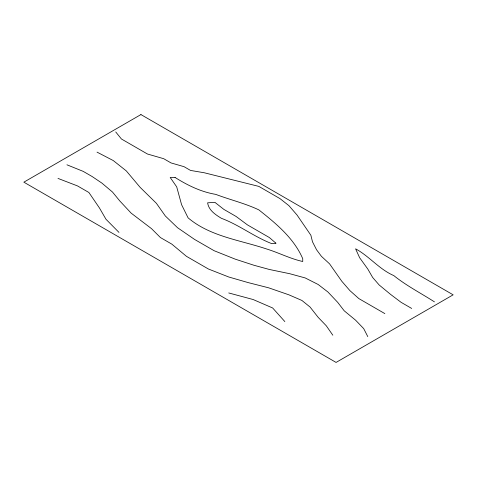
<?xml version="1.0" encoding="UTF-8"?>
<svg xmlns="http://www.w3.org/2000/svg" width="477" height="477" viewBox="0 0 477 477"><rect width="100%" height="100%" fill="white"/><g stroke="black" fill="none" stroke-linecap="round" stroke-linejoin="round"><path stroke-width="0.72" d="M228.745 292.956L253.132 299.526L272.647 307.975L284.847 321.587M57.997 178.416L77.512 185.923L88.895 192.499L99.466 207.99L105.972 219.253L118.976 232.4M66.941 164.803L83.207 171.374L92.15 176.538L101.905 183.108L112.477 192.028L119.793 200.948L131.175 213.153L151.501 228.644L160.445 237.564L171.827 244.135L186.465 256.34L208.419 269.01L228.745 276.994L248.255 282.623L268.581 287.792L288.913 294.828L301.917 300.462L310.05 307.033L318.183 317.36L326.31 325.815L332.815 335.2M97.028 152.127L113.287 160.576L126.298 170.903L140.119 187.336L156.378 203.291L165.322 215.968L177.522 227.702L194.592 239.436L214.107 250.705L235.244 259.154L253.949 265.26L269.398 269.481L289.724 273.709L305.173 277.93L318.183 284.501L327.937 292.013L337.692 302.34L344.197 310.789L355.58 320.18L363.712 328.629L367.779 336.607M434.452 301.869C420.869 293.152 406.398 285.735 393.793 275.587C379.215 269.308 369.341 256.232 355.58 248.827L359.646 257.747L367.779 269.01L372.656 277.459L379.161 284.972L390.544 294.363L401.115 302.34L411.681 308.446M384.85 313.61L358.835 298.584L349.891 290.606L341.759 281.215L329.565 263.847L321.432 256.34L316.555 249.763L312.489 241.785L310.861 235.215L297.04 215.032L288.907 205.641L279.963 198.599L258.826 186.394L204.353 172.781L190.532 170.432L184.027 166.676L171.016 162.925L163.7 158.698L147.435 154.005L121.42 138.98L115.726 131.944M140.93 114.575L23.85 182.172L336.07 362.425L453.15 294.828L140.93 114.575M275.903 243.192L271.836 243.664C254.175 236.854 239.156 224.911 221.423 218.317C215.461 214.704 208.705 210.309 207.602 202.826L214.918 202.355L223.862 209.397L236.061 216.439L247.444 224.888L269.398 237.564L275.903 243.192M175.083 177.474L170.2 177.474L176.705 186.865L181.588 204.705L188.087 217.846C209.94 236.389 239.812 240.038 266.142 248.827C278.526 252.589 290.046 258.689 302.734 261.503L302.734 258.683C293.874 238.142 275.945 223.427 258.826 209.868C244.981 203.315 230.015 199.797 215.735 194.372C200.984 191.909 187.64 185.35 175.083 177.474"/></g></svg>
